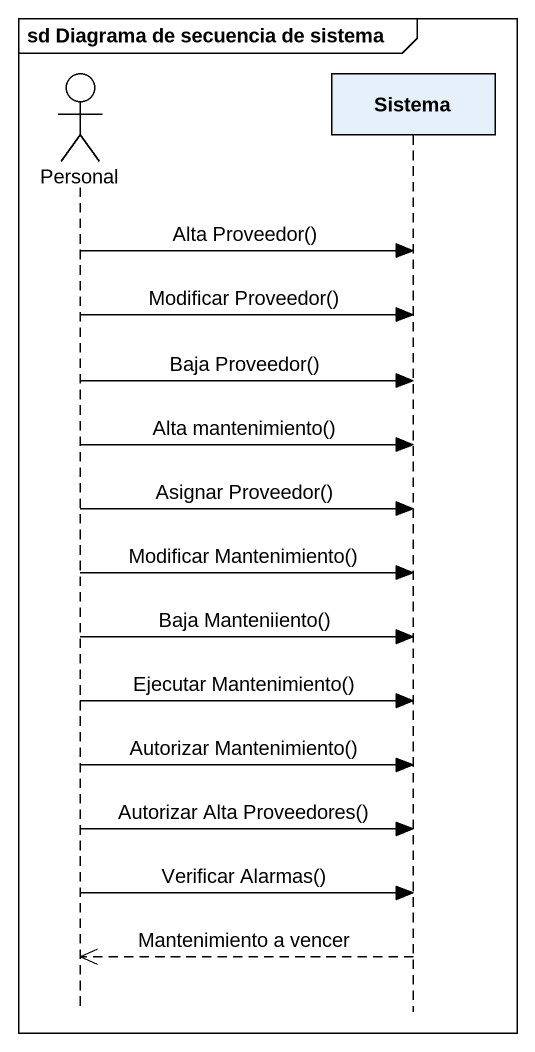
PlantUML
@startuml
mainframe sd Diagrama de secuencia de sistema
hide footbox
actor Personal
participant Sistema

Personal -> Sistema : Alta Proveedor()
Personal -> Sistema : Modificar Proveedor()
Personal -> Sistema : Baja Proveedor()
Personal -> Sistema : Alta mantenimiento()
Personal -> Sistema : Asignar Proveedor()
Personal -> Sistema : Modificar Mantenimiento()
Personal -> Sistema : Baja Manteniiento()
Personal -> Sistema : Ejecutar Mantenimiento()
Personal -> Sistema : Autorizar Mantenimiento()
Personal -> Sistema : Autorizar Alta Proveedores()
Personal -> Sistema : Verificar Alarmas()
Sistema -->> Personal : Mantenimiento a vencer
@enduml
